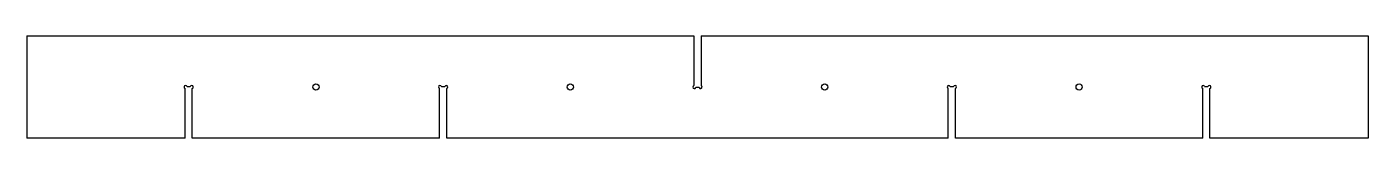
# Model space of a CAD drawing. Header units: millimetres. Extents: x 87 to 1392, y 192 to 292.
import ezdxf

# ---------------------------------------------------------------- set-up
doc = ezdxf.new("R2010")
doc.units = ezdxf.units.MM

msp = doc.modelspace()

# ---------------------------------------------------------------- linework, layer by layer
at = {"color": 7, "linetype": 'Continuous', "lineweight": 25}
for p, q in [((86.6, 291.5), (86.6, 191.5)), ((86.6, 291.5), (735.6, 291.5)), ((735.6, 291.5), (735.6, 242.9)), ((742.6, 291.5), (742.6, 242.9)), ((742.6, 291.5), (1391.6, 291.5)), ((1391.6, 291.5), (1391.6, 191.5)), ((240.6, 191.5), (240.6, 240.1)), ((242.6, 242), (245.7, 242)), ((247.6, 191.5), (247.6, 240.1)), ((488.1, 191.5), (488.1, 240.1)), ((490, 242), (493.2, 242)), ((495.1, 191.5), (495.1, 240.1)), ((740.7, 241), (737.5, 241)), ((983.1, 191.5), (983.1, 240.1)), ((985, 242), (988.2, 242)), ((990.1, 191.5), (990.1, 240.1)), ((1230.6, 191.5), (1230.6, 240.1)), ((1232.5, 242), (1235.7, 242)), ((1237.6, 191.5), (1237.6, 240.1)), ((240.6, 191.5), (86.6, 191.5)), ((488.1, 191.5), (247.6, 191.5)), ((983.1, 191.5), (495.1, 191.5)), ((1230.6, 191.5), (990.1, 191.5)), ((1391.6, 191.5), (1237.6, 191.5))]:
    msp.add_line(p, q, dxfattribs=at)
for centre in [(367.9, 241.5), (615.4, 241.5), (862.9, 241.5), (1110.4, 241.5)]:
    msp.add_circle(centre, 3, dxfattribs=at)
for centre, start, end in [((241.1, 241.5), 19.4712, 250.5288), ((247.1, 241.5), 289.4712, 160.5288), ((488.6, 241.5), 19.4712, 250.5288), ((494.6, 241.5), 289.4712, 160.5288), ((736.1, 241.5), 109.4712, 340.5288), ((742.1, 241.5), 199.4712, 70.5288), ((983.6, 241.5), 19.4712, 250.5288), ((989.6, 241.5), 289.4712, 160.5288), ((1231.1, 241.5), 19.4712, 250.5288), ((1237.1, 241.5), 289.4712, 160.5288)]:
    msp.add_arc(centre, 1.5, start, end, dxfattribs=at)

doc.saveas('drawing.dxf')
